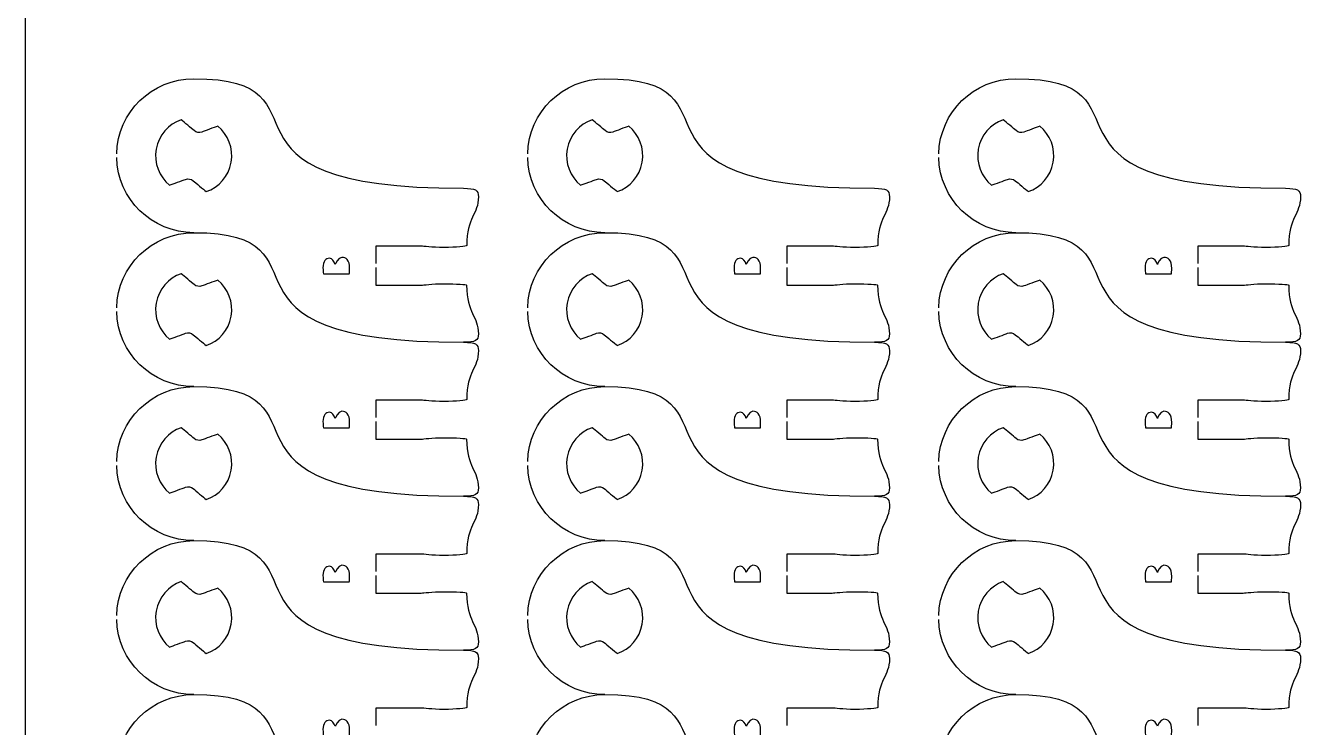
# Model space of a CAD drawing. Extents: x 0 to 300, y 0 to 300.
# Drawn here: x 0 to 98.3, y 61 to 115.2 of the extents above; entities that cross this region are included whole.
import ezdxf

# ---------------------------------------------------------------- set-up
doc = ezdxf.new("R2010")
doc.units = 0
doc.header["$MEASUREMENT"] = 0
doc.layers.add('DEFAULT', color=7, linetype='CONTINUOUS')

msp = doc.modelspace()

# ---------------------------------------------------------------- linework, layer by layer
at = {"layer": 'DEFAULT', "color": 1}
msp.add_lwpolyline([(0, 5.252), (0, 294.949)], dxfattribs=at)
for points, knots in [([(7.028, 105.27), (7.109, 108.473), (9.741, 111.055), (12.962, 111.052), (24.388, 111.048), (12.486, 102.603), (33.758, 102.603), (34.679, 102.603), (34.905, 102.479), (34.905, 101.957), (34.905, 100.564), (33.998, 100.401), (33.998, 98.193), (33.984, 98.133), (33.208, 98.045), (32.248, 98.041), (31.278, 98.045), (30.671, 98.143), (30.495, 98.143), (29.617, 98.143), (26.992, 98.147), (26.992, 98.147), (26.992, 97.698), (26.992, 97.249), (26.992, 96.799)], [0, 0, 0, 0, 1, 1, 1, 2, 2, 2, 3, 3, 3, 4, 4, 4, 5, 5, 5, 6, 6, 6, 7, 7, 7, 10.82, 10.82, 10.82, 10.82]), ([(38.703, 105.27), (38.784, 108.473), (41.416, 111.055), (44.636, 111.052), (56.063, 111.048), (44.16, 102.603), (65.433, 102.603), (66.353, 102.603), (66.579, 102.479), (66.579, 101.957), (66.579, 100.564), (65.673, 100.401), (65.673, 98.193), (65.659, 98.133), (64.882, 98.045), (63.923, 98.041), (62.953, 98.045), (62.346, 98.143), (62.17, 98.143), (61.291, 98.143), (58.666, 98.147), (58.666, 98.147), (58.666, 97.698), (58.666, 97.249), (58.666, 96.799)], [0, 0, 0, 0, 1, 1, 1, 2, 2, 2, 3, 3, 3, 4, 4, 4, 5, 5, 5, 6, 6, 6, 7, 7, 7, 10.82, 10.82, 10.82, 10.82]), ([(70.377, 105.27), (70.458, 108.473), (73.09, 111.055), (76.311, 111.052), (87.738, 111.048), (75.835, 102.603), (97.107, 102.603), (98.028, 102.603), (98.254, 102.479), (98.254, 101.957), (98.254, 100.564), (97.347, 100.401), (97.347, 98.193), (97.333, 98.133), (96.557, 98.045), (95.597, 98.041), (94.627, 98.045), (94.02, 98.143), (93.844, 98.143), (92.966, 98.143), (90.341, 98.147), (90.341, 98.147), (90.341, 97.698), (90.341, 97.249), (90.341, 96.799)], [0, 0, 0, 0, 1, 1, 1, 2, 2, 2, 3, 3, 3, 4, 4, 4, 5, 5, 5, 6, 6, 6, 7, 7, 7, 10.82, 10.82, 10.82, 10.82]), ([(15.849, 104.607), (15.659, 103.528), (14.9, 102.688), (13.93, 102.346), (13.705, 102.536), (13.122, 103.023), (12.928, 103.189), (12.763, 103.326), (12.533, 103.365), (12.329, 103.295), (12.089, 103.203), (11.369, 102.945), (11.098, 102.847), (10.307, 103.496), (9.88, 104.547), (10.071, 105.627), (10.261, 106.713), (11.023, 107.553), (11.994, 107.888), (12.216, 107.701), (12.798, 107.214), (12.992, 107.048), (13.158, 106.911), (13.387, 106.868), (13.592, 106.942), (13.832, 107.031), (14.537, 107.288), (14.816, 107.39), (15.613, 106.741), (16.043, 105.69), (15.849, 104.607)], [1, 1, 1, 1, 2, 2, 2, 3, 3, 3, 4, 4, 4, 5, 5, 5, 6, 6, 6, 7, 7, 7, 8, 8, 8, 9, 9, 9, 10, 10, 10, 11, 11, 11, 11]), ([(47.524, 104.607), (47.333, 103.528), (46.575, 102.688), (45.605, 102.346), (45.379, 102.536), (44.797, 103.023), (44.603, 103.189), (44.437, 103.326), (44.208, 103.365), (44.003, 103.295), (43.763, 103.203), (43.044, 102.945), (42.772, 102.847), (41.982, 103.496), (41.555, 104.547), (41.745, 105.627), (41.936, 106.713), (42.698, 107.553), (43.668, 107.888), (43.89, 107.701), (44.472, 107.214), (44.666, 107.048), (44.832, 106.911), (45.062, 106.868), (45.266, 106.942), (45.506, 107.031), (46.212, 107.288), (46.49, 107.39), (47.288, 106.741), (47.718, 105.69), (47.524, 104.607)], [1, 1, 1, 1, 2, 2, 2, 3, 3, 3, 4, 4, 4, 5, 5, 5, 6, 6, 6, 7, 7, 7, 8, 8, 8, 9, 9, 9, 10, 10, 10, 11, 11, 11, 11]), ([(79.199, 104.607), (79.008, 103.528), (78.25, 102.688), (77.279, 102.346), (77.054, 102.536), (76.472, 103.023), (76.278, 103.189), (76.112, 103.326), (75.882, 103.365), (75.678, 103.295), (75.438, 103.203), (74.718, 102.945), (74.447, 102.847), (73.656, 103.496), (73.23, 104.547), (73.42, 105.627), (73.611, 106.713), (74.373, 107.553), (75.343, 107.888), (75.565, 107.701), (76.147, 107.214), (76.341, 107.048), (76.507, 106.911), (76.736, 106.868), (76.941, 106.942), (77.181, 107.031), (77.886, 107.288), (78.165, 107.39), (78.962, 106.741), (79.393, 105.69), (79.199, 104.607)], [1, 1, 1, 1, 2, 2, 2, 3, 3, 3, 4, 4, 4, 5, 5, 5, 6, 6, 6, 7, 7, 7, 8, 8, 8, 9, 9, 9, 10, 10, 10, 11, 11, 11, 11]), ([(7.028, 93.402), (7.109, 96.605), (9.741, 99.188), (12.962, 99.184), (24.388, 99.181), (12.486, 90.735), (33.758, 90.735), (34.679, 90.735), (34.905, 90.612), (34.905, 90.09), (34.905, 88.696), (33.998, 88.534), (33.998, 86.325), (33.984, 86.265), (33.208, 86.177), (32.248, 86.174), (31.278, 86.177), (30.671, 86.276), (30.495, 86.276), (29.617, 86.276), (26.992, 86.28), (26.992, 86.28), (26.992, 85.83), (26.992, 85.381), (26.992, 84.932)], [0, 0, 0, 0, 1, 1, 1, 2, 2, 2, 3, 3, 3, 4, 4, 4, 5, 5, 5, 6, 6, 6, 7, 7, 7, 10.82, 10.82, 10.82, 10.82]), ([(38.703, 93.402), (38.784, 96.605), (41.416, 99.188), (44.636, 99.184), (56.063, 99.181), (44.16, 90.735), (65.433, 90.735), (66.353, 90.735), (66.579, 90.612), (66.579, 90.09), (66.579, 88.696), (65.673, 88.534), (65.673, 86.325), (65.659, 86.265), (64.882, 86.177), (63.923, 86.174), (62.953, 86.177), (62.346, 86.276), (62.17, 86.276), (61.291, 86.276), (58.666, 86.28), (58.666, 86.28), (58.666, 85.83), (58.666, 85.381), (58.666, 84.932)], [0, 0, 0, 0, 1, 1, 1, 2, 2, 2, 3, 3, 3, 4, 4, 4, 5, 5, 5, 6, 6, 6, 7, 7, 7, 10.82, 10.82, 10.82, 10.82]), ([(70.377, 93.402), (70.458, 96.605), (73.09, 99.188), (76.311, 99.184), (87.738, 99.181), (75.835, 90.735), (97.107, 90.735), (98.028, 90.735), (98.254, 90.612), (98.254, 90.09), (98.254, 88.696), (97.347, 88.534), (97.347, 86.325), (97.333, 86.265), (96.557, 86.177), (95.597, 86.174), (94.627, 86.177), (94.02, 86.276), (93.844, 86.276), (92.966, 86.276), (90.341, 86.28), (90.341, 86.28), (90.341, 85.83), (90.341, 85.381), (90.341, 84.932)], [0, 0, 0, 0, 1, 1, 1, 2, 2, 2, 3, 3, 3, 4, 4, 4, 5, 5, 5, 6, 6, 6, 7, 7, 7, 10.82, 10.82, 10.82, 10.82]), ([(26.992, 96.496), (26.992, 96.046), (26.992, 95.595), (26.992, 95.145), (28.16, 95.145), (29.327, 95.145), (30.495, 95.145), (30.671, 95.145), (31.275, 95.244), (32.248, 95.244), (33.215, 95.244), (33.995, 95.198), (33.995, 95.145), (33.995, 92.933), (34.901, 92.771), (34.901, 91.377), (34.901, 90.859), (34.675, 90.735), (33.755, 90.735)], [0, 0, 0, 0, 3.83, 3.83, 3.83, 13.76, 13.76, 13.76, 14.76, 14.76, 14.76, 15.76, 15.76, 15.76, 16.76, 16.76, 16.76, 17.76, 17.76, 17.76, 17.76]), ([(58.666, 96.496), (58.666, 96.046), (58.666, 95.595), (58.666, 95.145), (59.834, 95.145), (61.002, 95.145), (62.17, 95.145), (62.346, 95.145), (62.949, 95.244), (63.923, 95.244), (64.889, 95.244), (65.669, 95.198), (65.669, 95.145), (65.669, 92.933), (66.576, 92.771), (66.576, 91.377), (66.576, 90.859), (66.35, 90.735), (65.429, 90.735)], [0, 0, 0, 0, 3.83, 3.83, 3.83, 13.76, 13.76, 13.76, 14.76, 14.76, 14.76, 15.76, 15.76, 15.76, 16.76, 16.76, 16.76, 17.76, 17.76, 17.76, 17.76]), ([(90.341, 96.496), (90.341, 96.046), (90.341, 95.595), (90.341, 95.145), (91.509, 95.145), (92.676, 95.145), (93.844, 95.145), (94.02, 95.145), (94.624, 95.244), (95.597, 95.244), (96.564, 95.244), (97.344, 95.198), (97.344, 95.145), (97.344, 92.933), (98.25, 92.771), (98.25, 91.377), (98.25, 90.859), (98.025, 90.735), (97.104, 90.735)], [0, 0, 0, 0, 3.83, 3.83, 3.83, 13.76, 13.76, 13.76, 14.76, 14.76, 14.76, 15.76, 15.76, 15.76, 16.76, 16.76, 16.76, 17.76, 17.76, 17.76, 17.76]), ([(15.849, 92.74), (15.659, 91.66), (14.9, 90.821), (13.93, 90.478), (13.705, 90.669), (13.122, 91.156), (12.928, 91.321), (12.763, 91.459), (12.533, 91.498), (12.329, 91.427), (12.089, 91.336), (11.369, 91.078), (11.098, 90.979), (10.307, 91.628), (9.88, 92.68), (10.071, 93.759), (10.261, 94.846), (11.023, 95.685), (11.994, 96.02), (12.216, 95.833), (12.798, 95.347), (12.992, 95.181), (13.158, 95.043), (13.387, 95.001), (13.592, 95.075), (13.832, 95.163), (14.537, 95.421), (14.816, 95.523), (15.613, 94.874), (16.043, 93.823), (15.849, 92.74)], [1, 1, 1, 1, 2, 2, 2, 3, 3, 3, 4, 4, 4, 5, 5, 5, 6, 6, 6, 7, 7, 7, 8, 8, 8, 9, 9, 9, 10, 10, 10, 11, 11, 11, 11]), ([(47.524, 92.74), (47.333, 91.66), (46.575, 90.821), (45.605, 90.478), (45.379, 90.669), (44.797, 91.156), (44.603, 91.321), (44.437, 91.459), (44.208, 91.498), (44.003, 91.427), (43.763, 91.336), (43.044, 91.078), (42.772, 90.979), (41.982, 91.628), (41.555, 92.68), (41.745, 93.759), (41.936, 94.846), (42.698, 95.685), (43.668, 96.02), (43.89, 95.833), (44.472, 95.347), (44.666, 95.181), (44.832, 95.043), (45.062, 95.001), (45.266, 95.075), (45.506, 95.163), (46.212, 95.421), (46.49, 95.523), (47.288, 94.874), (47.718, 93.823), (47.524, 92.74)], [1, 1, 1, 1, 2, 2, 2, 3, 3, 3, 4, 4, 4, 5, 5, 5, 6, 6, 6, 7, 7, 7, 8, 8, 8, 9, 9, 9, 10, 10, 10, 11, 11, 11, 11]), ([(79.199, 92.74), (79.008, 91.66), (78.25, 90.821), (77.279, 90.478), (77.054, 90.669), (76.472, 91.156), (76.278, 91.321), (76.112, 91.459), (75.882, 91.498), (75.678, 91.427), (75.438, 91.336), (74.718, 91.078), (74.447, 90.979), (73.656, 91.628), (73.23, 92.68), (73.42, 93.759), (73.611, 94.846), (74.373, 95.685), (75.343, 96.02), (75.565, 95.833), (76.147, 95.347), (76.341, 95.181), (76.507, 95.043), (76.736, 95.001), (76.941, 95.075), (77.181, 95.163), (77.886, 95.421), (78.165, 95.523), (78.962, 94.874), (79.393, 93.823), (79.199, 92.74)], [1, 1, 1, 1, 2, 2, 2, 3, 3, 3, 4, 4, 4, 5, 5, 5, 6, 6, 6, 7, 7, 7, 8, 8, 8, 9, 9, 9, 10, 10, 10, 11, 11, 11, 11]), ([(7.028, 81.535), (7.109, 84.738), (9.741, 87.32), (12.962, 87.317), (24.388, 87.313), (12.486, 78.868), (33.758, 78.868), (34.679, 78.868), (34.905, 78.744), (34.905, 78.222), (34.905, 76.829), (33.998, 76.666), (33.998, 74.458), (33.984, 74.398), (33.208, 74.31), (32.248, 74.306), (31.278, 74.31), (30.671, 74.409), (30.495, 74.409), (29.617, 74.409), (26.992, 74.412), (26.992, 74.412), (26.992, 73.963), (26.992, 73.514), (26.992, 73.065)], [0, 0, 0, 0, 1, 1, 1, 2, 2, 2, 3, 3, 3, 4, 4, 4, 5, 5, 5, 6, 6, 6, 7, 7, 7, 10.82, 10.82, 10.82, 10.82]), ([(38.703, 81.535), (38.784, 84.738), (41.416, 87.32), (44.636, 87.317), (56.063, 87.313), (44.16, 78.868), (65.433, 78.868), (66.353, 78.868), (66.579, 78.744), (66.579, 78.222), (66.579, 76.829), (65.673, 76.666), (65.673, 74.458), (65.659, 74.398), (64.882, 74.31), (63.923, 74.306), (62.953, 74.31), (62.346, 74.409), (62.17, 74.409), (61.291, 74.409), (58.666, 74.412), (58.666, 74.412), (58.666, 73.963), (58.666, 73.514), (58.666, 73.065)], [0, 0, 0, 0, 1, 1, 1, 2, 2, 2, 3, 3, 3, 4, 4, 4, 5, 5, 5, 6, 6, 6, 7, 7, 7, 10.82, 10.82, 10.82, 10.82]), ([(70.377, 81.535), (70.458, 84.738), (73.09, 87.32), (76.311, 87.317), (87.738, 87.313), (75.835, 78.868), (97.107, 78.868), (98.028, 78.868), (98.254, 78.744), (98.254, 78.222), (98.254, 76.829), (97.347, 76.666), (97.347, 74.458), (97.333, 74.398), (96.557, 74.31), (95.597, 74.306), (94.627, 74.31), (94.02, 74.409), (93.844, 74.409), (92.966, 74.409), (90.341, 74.412), (90.341, 74.412), (90.341, 73.963), (90.341, 73.514), (90.341, 73.065)], [0, 0, 0, 0, 1, 1, 1, 2, 2, 2, 3, 3, 3, 4, 4, 4, 5, 5, 5, 6, 6, 6, 7, 7, 7, 10.82, 10.82, 10.82, 10.82]), ([(26.992, 84.629), (26.992, 84.178), (26.992, 83.728), (26.992, 83.277), (28.16, 83.277), (29.327, 83.277), (30.495, 83.277), (30.671, 83.277), (31.275, 83.376), (32.248, 83.376), (33.215, 83.376), (33.995, 83.33), (33.995, 83.277), (33.995, 81.066), (34.901, 80.903), (34.901, 79.51), (34.901, 78.991), (34.675, 78.868), (33.755, 78.868)], [0, 0, 0, 0, 3.83, 3.83, 3.83, 13.76, 13.76, 13.76, 14.76, 14.76, 14.76, 15.76, 15.76, 15.76, 16.76, 16.76, 16.76, 17.76, 17.76, 17.76, 17.76]), ([(58.666, 84.629), (58.666, 84.178), (58.666, 83.728), (58.666, 83.277), (59.834, 83.277), (61.002, 83.277), (62.17, 83.277), (62.346, 83.277), (62.949, 83.376), (63.923, 83.376), (64.889, 83.376), (65.669, 83.33), (65.669, 83.277), (65.669, 81.066), (66.576, 80.903), (66.576, 79.51), (66.576, 78.991), (66.35, 78.868), (65.429, 78.868)], [0, 0, 0, 0, 3.83, 3.83, 3.83, 13.76, 13.76, 13.76, 14.76, 14.76, 14.76, 15.76, 15.76, 15.76, 16.76, 16.76, 16.76, 17.76, 17.76, 17.76, 17.76]), ([(90.341, 84.629), (90.341, 84.178), (90.341, 83.728), (90.341, 83.277), (91.509, 83.277), (92.676, 83.277), (93.844, 83.277), (94.02, 83.277), (94.624, 83.376), (95.597, 83.376), (96.564, 83.376), (97.344, 83.33), (97.344, 83.277), (97.344, 81.066), (98.25, 80.903), (98.25, 79.51), (98.25, 78.991), (98.025, 78.868), (97.104, 78.868)], [0, 0, 0, 0, 3.83, 3.83, 3.83, 13.76, 13.76, 13.76, 14.76, 14.76, 14.76, 15.76, 15.76, 15.76, 16.76, 16.76, 16.76, 17.76, 17.76, 17.76, 17.76]), ([(15.849, 80.872), (15.659, 79.793), (14.9, 78.953), (13.93, 78.611), (13.705, 78.801), (13.122, 79.288), (12.928, 79.454), (12.763, 79.592), (12.533, 79.63), (12.329, 79.56), (12.089, 79.468), (11.369, 79.211), (11.098, 79.112), (10.307, 79.761), (9.88, 80.812), (10.071, 81.892), (10.261, 82.978), (11.023, 83.818), (11.994, 84.153), (12.216, 83.966), (12.798, 83.479), (12.992, 83.313), (13.158, 83.176), (13.387, 83.133), (13.592, 83.208), (13.832, 83.296), (14.537, 83.553), (14.816, 83.656), (15.613, 83.006), (16.043, 81.955), (15.849, 80.872)], [1, 1, 1, 1, 2, 2, 2, 3, 3, 3, 4, 4, 4, 5, 5, 5, 6, 6, 6, 7, 7, 7, 8, 8, 8, 9, 9, 9, 10, 10, 10, 11, 11, 11, 11]), ([(47.524, 80.872), (47.333, 79.793), (46.575, 78.953), (45.605, 78.611), (45.379, 78.801), (44.797, 79.288), (44.603, 79.454), (44.437, 79.592), (44.208, 79.63), (44.003, 79.56), (43.763, 79.468), (43.044, 79.211), (42.772, 79.112), (41.982, 79.761), (41.555, 80.812), (41.745, 81.892), (41.936, 82.978), (42.698, 83.818), (43.668, 84.153), (43.89, 83.966), (44.472, 83.479), (44.666, 83.313), (44.832, 83.176), (45.062, 83.133), (45.266, 83.208), (45.506, 83.296), (46.212, 83.553), (46.49, 83.656), (47.288, 83.006), (47.718, 81.955), (47.524, 80.872)], [1, 1, 1, 1, 2, 2, 2, 3, 3, 3, 4, 4, 4, 5, 5, 5, 6, 6, 6, 7, 7, 7, 8, 8, 8, 9, 9, 9, 10, 10, 10, 11, 11, 11, 11]), ([(79.199, 80.872), (79.008, 79.793), (78.25, 78.953), (77.279, 78.611), (77.054, 78.801), (76.472, 79.288), (76.278, 79.454), (76.112, 79.592), (75.882, 79.63), (75.678, 79.56), (75.438, 79.468), (74.718, 79.211), (74.447, 79.112), (73.656, 79.761), (73.23, 80.812), (73.42, 81.892), (73.611, 82.978), (74.373, 83.818), (75.343, 84.153), (75.565, 83.966), (76.147, 83.479), (76.341, 83.313), (76.507, 83.176), (76.736, 83.133), (76.941, 83.208), (77.181, 83.296), (77.886, 83.553), (78.165, 83.656), (78.962, 83.006), (79.393, 81.955), (79.199, 80.872)], [1, 1, 1, 1, 2, 2, 2, 3, 3, 3, 4, 4, 4, 5, 5, 5, 6, 6, 6, 7, 7, 7, 8, 8, 8, 9, 9, 9, 10, 10, 10, 11, 11, 11, 11]), ([(7.028, 69.667), (7.109, 72.87), (9.741, 75.453), (12.962, 75.449), (24.388, 75.446), (12.486, 67), (33.758, 67), (34.679, 67), (34.905, 66.877), (34.905, 66.355), (34.905, 64.961), (33.998, 64.799), (33.998, 62.591), (33.984, 62.531), (33.208, 62.442), (32.248, 62.439), (31.278, 62.442), (30.671, 62.541), (30.495, 62.541), (29.617, 62.541), (26.992, 62.545), (26.992, 62.545), (26.992, 62.095), (26.992, 61.646), (26.992, 61.197)], [0, 0, 0, 0, 1, 1, 1, 2, 2, 2, 3, 3, 3, 4, 4, 4, 5, 5, 5, 6, 6, 6, 7, 7, 7, 10.82, 10.82, 10.82, 10.82]), ([(38.703, 69.667), (38.784, 72.87), (41.416, 75.453), (44.636, 75.449), (56.063, 75.446), (44.16, 67), (65.433, 67), (66.353, 67), (66.579, 66.877), (66.579, 66.355), (66.579, 64.961), (65.673, 64.799), (65.673, 62.591), (65.659, 62.531), (64.882, 62.442), (63.923, 62.439), (62.953, 62.442), (62.346, 62.541), (62.17, 62.541), (61.291, 62.541), (58.666, 62.545), (58.666, 62.545), (58.666, 62.095), (58.666, 61.646), (58.666, 61.197)], [0, 0, 0, 0, 1, 1, 1, 2, 2, 2, 3, 3, 3, 4, 4, 4, 5, 5, 5, 6, 6, 6, 7, 7, 7, 10.82, 10.82, 10.82, 10.82]), ([(70.377, 69.667), (70.458, 72.87), (73.09, 75.453), (76.311, 75.449), (87.738, 75.446), (75.835, 67), (97.107, 67), (98.028, 67), (98.254, 66.877), (98.254, 66.355), (98.254, 64.961), (97.347, 64.799), (97.347, 62.591), (97.333, 62.531), (96.557, 62.442), (95.597, 62.439), (94.627, 62.442), (94.02, 62.541), (93.844, 62.541), (92.966, 62.541), (90.341, 62.545), (90.341, 62.545), (90.341, 62.095), (90.341, 61.646), (90.341, 61.197)], [0, 0, 0, 0, 1, 1, 1, 2, 2, 2, 3, 3, 3, 4, 4, 4, 5, 5, 5, 6, 6, 6, 7, 7, 7, 10.82, 10.82, 10.82, 10.82]), ([(26.992, 72.761), (26.992, 72.311), (26.992, 71.86), (26.992, 71.41), (28.16, 71.41), (29.327, 71.41), (30.495, 71.41), (30.671, 71.41), (31.275, 71.509), (32.248, 71.509), (33.215, 71.509), (33.995, 71.463), (33.995, 71.41), (33.995, 69.198), (34.901, 69.036), (34.901, 67.642), (34.901, 67.124), (34.675, 67), (33.755, 67)], [0, 0, 0, 0, 3.83, 3.83, 3.83, 13.76, 13.76, 13.76, 14.76, 14.76, 14.76, 15.76, 15.76, 15.76, 16.76, 16.76, 16.76, 17.76, 17.76, 17.76, 17.76]), ([(58.666, 72.761), (58.666, 72.311), (58.666, 71.86), (58.666, 71.41), (59.834, 71.41), (61.002, 71.41), (62.17, 71.41), (62.346, 71.41), (62.949, 71.509), (63.923, 71.509), (64.889, 71.509), (65.669, 71.463), (65.669, 71.41), (65.669, 69.198), (66.576, 69.036), (66.576, 67.642), (66.576, 67.124), (66.35, 67), (65.429, 67)], [0, 0, 0, 0, 3.83, 3.83, 3.83, 13.76, 13.76, 13.76, 14.76, 14.76, 14.76, 15.76, 15.76, 15.76, 16.76, 16.76, 16.76, 17.76, 17.76, 17.76, 17.76]), ([(90.341, 72.761), (90.341, 72.311), (90.341, 71.86), (90.341, 71.41), (91.509, 71.41), (92.676, 71.41), (93.844, 71.41), (94.02, 71.41), (94.624, 71.509), (95.597, 71.509), (96.564, 71.509), (97.344, 71.463), (97.344, 71.41), (97.344, 69.198), (98.25, 69.036), (98.25, 67.642), (98.25, 67.124), (98.025, 67), (97.104, 67)], [0, 0, 0, 0, 3.83, 3.83, 3.83, 13.76, 13.76, 13.76, 14.76, 14.76, 14.76, 15.76, 15.76, 15.76, 16.76, 16.76, 16.76, 17.76, 17.76, 17.76, 17.76]), ([(15.849, 69.005), (15.659, 67.925), (14.9, 67.086), (13.93, 66.743), (13.705, 66.934), (13.122, 67.421), (12.928, 67.587), (12.763, 67.724), (12.533, 67.763), (12.329, 67.692), (12.089, 67.601), (11.369, 67.343), (11.098, 67.244), (10.307, 67.893), (9.88, 68.945), (10.071, 70.024), (10.261, 71.111), (11.023, 71.95), (11.994, 72.286), (12.216, 72.099), (12.798, 71.612), (12.992, 71.446), (13.158, 71.308), (13.387, 71.266), (13.592, 71.34), (13.832, 71.428), (14.537, 71.686), (14.816, 71.788), (15.613, 71.139), (16.043, 70.088), (15.849, 69.005)], [1, 1, 1, 1, 2, 2, 2, 3, 3, 3, 4, 4, 4, 5, 5, 5, 6, 6, 6, 7, 7, 7, 8, 8, 8, 9, 9, 9, 10, 10, 10, 11, 11, 11, 11]), ([(47.524, 69.005), (47.333, 67.925), (46.575, 67.086), (45.605, 66.743), (45.379, 66.934), (44.797, 67.421), (44.603, 67.587), (44.437, 67.724), (44.208, 67.763), (44.003, 67.692), (43.763, 67.601), (43.044, 67.343), (42.772, 67.244), (41.982, 67.893), (41.555, 68.945), (41.745, 70.024), (41.936, 71.111), (42.698, 71.95), (43.668, 72.286), (43.89, 72.099), (44.472, 71.612), (44.666, 71.446), (44.832, 71.308), (45.062, 71.266), (45.266, 71.34), (45.506, 71.428), (46.212, 71.686), (46.49, 71.788), (47.288, 71.139), (47.718, 70.088), (47.524, 69.005)], [1, 1, 1, 1, 2, 2, 2, 3, 3, 3, 4, 4, 4, 5, 5, 5, 6, 6, 6, 7, 7, 7, 8, 8, 8, 9, 9, 9, 10, 10, 10, 11, 11, 11, 11]), ([(79.199, 69.005), (79.008, 67.925), (78.25, 67.086), (77.279, 66.743), (77.054, 66.934), (76.472, 67.421), (76.278, 67.587), (76.112, 67.724), (75.882, 67.763), (75.678, 67.692), (75.438, 67.601), (74.718, 67.343), (74.447, 67.244), (73.656, 67.893), (73.23, 68.945), (73.42, 70.024), (73.611, 71.111), (74.373, 71.95), (75.343, 72.286), (75.565, 72.099), (76.147, 71.612), (76.341, 71.446), (76.507, 71.308), (76.736, 71.266), (76.941, 71.34), (77.181, 71.428), (77.886, 71.686), (78.165, 71.788), (78.962, 71.139), (79.393, 70.088), (79.199, 69.005)], [1, 1, 1, 1, 2, 2, 2, 3, 3, 3, 4, 4, 4, 5, 5, 5, 6, 6, 6, 7, 7, 7, 8, 8, 8, 9, 9, 9, 10, 10, 10, 11, 11, 11, 11]), ([(7.028, 57.8), (7.109, 61.003), (9.741, 63.585), (12.962, 63.582), (24.388, 63.578), (12.486, 55.133), (33.758, 55.133), (34.679, 55.133), (34.905, 55.009), (34.905, 54.487), (34.905, 53.094), (33.998, 52.931), (33.998, 50.723), (33.984, 50.663), (33.208, 50.575), (32.248, 50.571), (31.278, 50.575), (30.671, 50.674), (30.495, 50.674), (29.617, 50.674), (26.992, 50.677), (26.992, 50.677), (26.992, 50.228), (26.992, 49.779), (26.992, 49.33)], [0, 0, 0, 0, 1, 1, 1, 2, 2, 2, 3, 3, 3, 4, 4, 4, 5, 5, 5, 6, 6, 6, 7, 7, 7, 10.82, 10.82, 10.82, 10.82]), ([(38.703, 57.8), (38.784, 61.003), (41.416, 63.585), (44.636, 63.582), (56.063, 63.578), (44.16, 55.133), (65.433, 55.133), (66.353, 55.133), (66.579, 55.009), (66.579, 54.487), (66.579, 53.094), (65.673, 52.931), (65.673, 50.723), (65.659, 50.663), (64.882, 50.575), (63.923, 50.571), (62.953, 50.575), (62.346, 50.674), (62.17, 50.674), (61.291, 50.674), (58.666, 50.677), (58.666, 50.677), (58.666, 50.228), (58.666, 49.779), (58.666, 49.33)], [0, 0, 0, 0, 1, 1, 1, 2, 2, 2, 3, 3, 3, 4, 4, 4, 5, 5, 5, 6, 6, 6, 7, 7, 7, 10.82, 10.82, 10.82, 10.82]), ([(70.377, 57.8), (70.458, 61.003), (73.09, 63.585), (76.311, 63.582), (87.738, 63.578), (75.835, 55.133), (97.107, 55.133), (98.028, 55.133), (98.254, 55.009), (98.254, 54.487), (98.254, 53.094), (97.347, 52.931), (97.347, 50.723), (97.333, 50.663), (96.557, 50.575), (95.597, 50.571), (94.627, 50.575), (94.02, 50.674), (93.844, 50.674), (92.966, 50.674), (90.341, 50.677), (90.341, 50.677), (90.341, 50.228), (90.341, 49.779), (90.341, 49.33)], [0, 0, 0, 0, 1, 1, 1, 2, 2, 2, 3, 3, 3, 4, 4, 4, 5, 5, 5, 6, 6, 6, 7, 7, 7, 10.82, 10.82, 10.82, 10.82])]:
    msp.add_open_spline(points, degree=3, knots=knots, dxfattribs=at)
for points in [[(12.962, 99.184), (9.741, 99.184), (7.106, 101.767), (7.028, 104.97)], [(44.636, 99.184), (41.416, 99.184), (38.78, 101.767), (38.703, 104.97)], [(76.311, 99.184), (73.09, 99.184), (70.455, 101.767), (70.377, 104.97)], [(12.962, 87.317), (9.741, 87.317), (7.106, 89.899), (7.028, 93.102)], [(44.636, 87.317), (41.416, 87.317), (38.78, 89.899), (38.703, 93.102)], [(76.311, 87.317), (73.09, 87.317), (70.455, 89.899), (70.377, 93.102)], [(12.962, 75.449), (9.741, 75.449), (7.106, 78.032), (7.028, 81.235)], [(44.636, 75.449), (41.416, 75.449), (38.78, 78.032), (38.703, 81.235)], [(76.311, 75.449), (73.09, 75.449), (70.455, 78.032), (70.377, 81.235)], [(12.962, 63.582), (9.741, 63.582), (7.106, 66.164), (7.028, 69.367)], [(44.636, 63.582), (41.416, 63.582), (38.78, 66.164), (38.703, 69.367)], [(76.311, 63.582), (73.09, 63.582), (70.455, 66.164), (70.377, 69.367)]]:
    msp.add_open_spline(points, degree=3, dxfattribs=at)
at = {"layer": 'DEFAULT', "color": 250}
for points in [[(22.967, 96.008), (22.943, 96.122), (22.925, 96.302), (22.925, 96.485), (22.925, 96.746), (22.97, 96.914), (23.072, 97.04), (23.15, 97.145), (23.27, 97.207), (23.429, 97.207), (23.623, 97.207), (23.795, 96.951), (23.873, 96.738), (23.873, 96.738), (24.085, 97.283), (24.385, 97.283), (24.559, 97.283), (24.691, 97.213), (24.79, 97.112), (24.919, 96.971), (24.979, 96.743), (24.979, 96.413), (24.979, 96.233), (24.967, 96.095), (24.955, 96.008), (24.292, 96.008), (23.63, 96.008), (22.967, 96.008)], [(54.641, 96.008), (54.617, 96.122), (54.599, 96.302), (54.599, 96.485), (54.599, 96.746), (54.644, 96.914), (54.746, 97.04), (54.825, 97.145), (54.944, 97.207), (55.103, 97.207), (55.298, 97.207), (55.469, 96.951), (55.547, 96.738), (55.547, 96.738), (55.76, 97.283), (56.06, 97.283), (56.234, 97.283), (56.365, 97.213), (56.465, 97.112), (56.593, 96.971), (56.653, 96.743), (56.653, 96.413), (56.653, 96.233), (56.641, 96.095), (56.629, 96.008), (55.967, 96.008), (55.304, 96.008), (54.641, 96.008)], [(86.316, 96.008), (86.292, 96.122), (86.274, 96.302), (86.274, 96.485), (86.274, 96.746), (86.319, 96.914), (86.421, 97.04), (86.499, 97.145), (86.619, 97.207), (86.778, 97.207), (86.972, 97.207), (87.144, 96.951), (87.222, 96.738), (87.222, 96.738), (87.434, 97.283), (87.734, 97.283), (87.908, 97.283), (88.04, 97.213), (88.139, 97.112), (88.268, 96.971), (88.328, 96.743), (88.328, 96.413), (88.328, 96.233), (88.316, 96.095), (88.304, 96.008), (87.641, 96.008), (86.979, 96.008), (86.316, 96.008)], [(22.967, 84.141), (22.943, 84.255), (22.925, 84.435), (22.925, 84.618), (22.925, 84.879), (22.97, 85.047), (23.072, 85.172), (23.15, 85.277), (23.27, 85.34), (23.429, 85.34), (23.623, 85.34), (23.795, 85.084), (23.873, 84.87), (23.873, 84.87), (24.085, 85.415), (24.385, 85.415), (24.559, 85.415), (24.691, 85.346), (24.79, 85.244), (24.919, 85.103), (24.979, 84.875), (24.979, 84.546), (24.979, 84.366), (24.967, 84.228), (24.955, 84.141), (24.292, 84.141), (23.63, 84.141), (22.967, 84.141)], [(54.641, 84.141), (54.617, 84.255), (54.599, 84.435), (54.599, 84.618), (54.599, 84.879), (54.644, 85.047), (54.746, 85.172), (54.825, 85.277), (54.944, 85.34), (55.103, 85.34), (55.298, 85.34), (55.469, 85.084), (55.547, 84.87), (55.547, 84.87), (55.76, 85.415), (56.06, 85.415), (56.234, 85.415), (56.365, 85.346), (56.465, 85.244), (56.593, 85.103), (56.653, 84.875), (56.653, 84.546), (56.653, 84.366), (56.641, 84.228), (56.629, 84.141), (55.967, 84.141), (55.304, 84.141), (54.641, 84.141)], [(86.316, 84.141), (86.292, 84.255), (86.274, 84.435), (86.274, 84.618), (86.274, 84.879), (86.319, 85.047), (86.421, 85.172), (86.499, 85.277), (86.619, 85.34), (86.778, 85.34), (86.972, 85.34), (87.144, 85.084), (87.222, 84.87), (87.222, 84.87), (87.434, 85.415), (87.734, 85.415), (87.908, 85.415), (88.04, 85.346), (88.139, 85.244), (88.268, 85.103), (88.328, 84.875), (88.328, 84.546), (88.328, 84.366), (88.316, 84.228), (88.304, 84.141), (87.641, 84.141), (86.979, 84.141), (86.316, 84.141)], [(22.967, 72.273), (22.943, 72.387), (22.925, 72.567), (22.925, 72.75), (22.925, 73.011), (22.97, 73.179), (23.072, 73.305), (23.15, 73.41), (23.27, 73.473), (23.429, 73.473), (23.623, 73.473), (23.795, 73.216), (23.873, 73.003), (23.873, 73.003), (24.085, 73.548), (24.385, 73.548), (24.559, 73.548), (24.691, 73.479), (24.79, 73.377), (24.919, 73.236), (24.979, 73.008), (24.979, 72.678), (24.979, 72.498), (24.967, 72.361), (24.955, 72.273), (24.292, 72.273), (23.63, 72.273), (22.967, 72.273)], [(54.641, 72.273), (54.617, 72.387), (54.599, 72.567), (54.599, 72.75), (54.599, 73.011), (54.644, 73.179), (54.746, 73.305), (54.825, 73.41), (54.944, 73.473), (55.103, 73.473), (55.298, 73.473), (55.469, 73.216), (55.547, 73.003), (55.547, 73.003), (55.76, 73.548), (56.06, 73.548), (56.234, 73.548), (56.365, 73.479), (56.465, 73.377), (56.593, 73.236), (56.653, 73.008), (56.653, 72.678), (56.653, 72.498), (56.641, 72.361), (56.629, 72.273), (55.967, 72.273), (55.304, 72.273), (54.641, 72.273)], [(86.316, 72.273), (86.292, 72.387), (86.274, 72.567), (86.274, 72.75), (86.274, 73.011), (86.319, 73.179), (86.421, 73.305), (86.499, 73.41), (86.619, 73.473), (86.778, 73.473), (86.972, 73.473), (87.144, 73.216), (87.222, 73.003), (87.222, 73.003), (87.434, 73.548), (87.734, 73.548), (87.908, 73.548), (88.04, 73.479), (88.139, 73.377), (88.268, 73.236), (88.328, 73.008), (88.328, 72.678), (88.328, 72.498), (88.316, 72.361), (88.304, 72.273), (87.641, 72.273), (86.979, 72.273), (86.316, 72.273)], [(22.967, 60.406), (22.943, 60.52), (22.925, 60.7), (22.925, 60.883), (22.925, 61.144), (22.97, 61.312), (23.072, 61.438), (23.15, 61.542), (23.27, 61.605), (23.429, 61.605), (23.623, 61.605), (23.795, 61.349), (23.873, 61.136), (23.873, 61.136), (24.085, 61.68), (24.385, 61.68), (24.559, 61.68), (24.691, 61.611), (24.79, 61.509), (24.919, 61.368), (24.979, 61.141), (24.979, 60.811), (24.979, 60.631), (24.967, 60.493), (24.955, 60.406), (24.292, 60.406), (23.63, 60.406), (22.967, 60.406)], [(54.641, 60.406), (54.617, 60.52), (54.599, 60.7), (54.599, 60.883), (54.599, 61.144), (54.644, 61.312), (54.746, 61.438), (54.825, 61.542), (54.944, 61.605), (55.103, 61.605), (55.298, 61.605), (55.469, 61.349), (55.547, 61.136), (55.547, 61.136), (55.76, 61.68), (56.06, 61.68), (56.234, 61.68), (56.365, 61.611), (56.465, 61.509), (56.593, 61.368), (56.653, 61.141), (56.653, 60.811), (56.653, 60.631), (56.641, 60.493), (56.629, 60.406), (55.967, 60.406), (55.304, 60.406), (54.641, 60.406)], [(86.316, 60.406), (86.292, 60.52), (86.274, 60.7), (86.274, 60.883), (86.274, 61.144), (86.319, 61.312), (86.421, 61.438), (86.499, 61.542), (86.619, 61.605), (86.778, 61.605), (86.972, 61.605), (87.144, 61.349), (87.222, 61.136), (87.222, 61.136), (87.434, 61.68), (87.734, 61.68), (87.908, 61.68), (88.04, 61.611), (88.139, 61.509), (88.268, 61.368), (88.328, 61.141), (88.328, 60.811), (88.328, 60.631), (88.316, 60.493), (88.304, 60.406), (87.641, 60.406), (86.979, 60.406), (86.316, 60.406)]]:
    msp.add_open_spline(points, degree=3, knots=[5.635, 5.635, 5.635, 5.635, 6.635, 6.635, 6.635, 7.635, 7.635, 7.635, 8.635, 8.635, 8.635, 9.635, 9.635, 9.635, 10.635, 10.635, 10.635, 11.635, 11.635, 11.635, 12.635, 12.635, 12.635, 13.635, 13.635, 13.635, 19.27, 19.27, 19.27, 19.27], dxfattribs=at)

doc.saveas('drawing.dxf')
